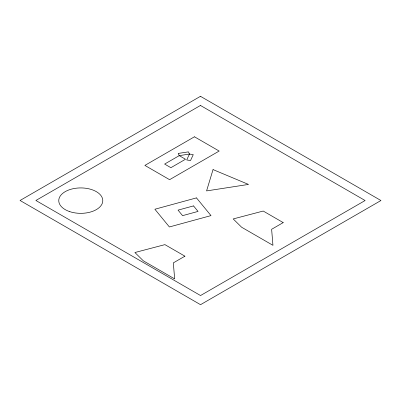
<?xml version="1.0" encoding="UTF-8"?>
<svg xmlns="http://www.w3.org/2000/svg" width="401" height="401" viewBox="0 0 401 401"><rect width="100%" height="100%" fill="white"/><g stroke="black" fill="none" stroke-linecap="round" stroke-linejoin="round"><path stroke-width="0.6" d="M213.036 169.588L206.575 190.911L248.5 184.425L213.036 169.588M189.462 154.054L186.721 159.954L190.525 160.54L193.262 154.641L189.462 154.054L179.242 155.633L164.626 164.069L170.891 167.688L185.503 159.247L179.242 155.633L178.224 153.438L188.44 151.859L189.462 154.054M200.465 96.32L20.05 200.48L200.535 304.68L380.95 200.52L200.465 96.32M200.465 105.458L35.884 200.48L200.535 295.542L365.116 200.52L200.465 105.458M194.465 136.786L144.881 165.412L169.588 179.678L219.172 151.052L194.465 136.786M184.921 256.184L173.332 262.876L174.651 278.906L143.337 260.825L134.906 252.52L164.916 244.635L184.921 256.184M283.211 222.6L271.627 229.292L272.946 245.322L241.628 227.242L233.202 218.936L263.206 211.046L283.211 222.6M196.48 197.888L154.881 209.237L169.392 226.961L210.991 215.608L196.48 197.888M193.523 205.903L178.049 210.124L182.57 215.648L198.044 211.422L193.523 205.903M69.764 211.638A22.015 12.712 0 0 0 102.786 200.63A22.015 12.712 0 0 0 69.764 189.623A22.015 12.712 0 0 0 69.764 211.638"/></g></svg>
